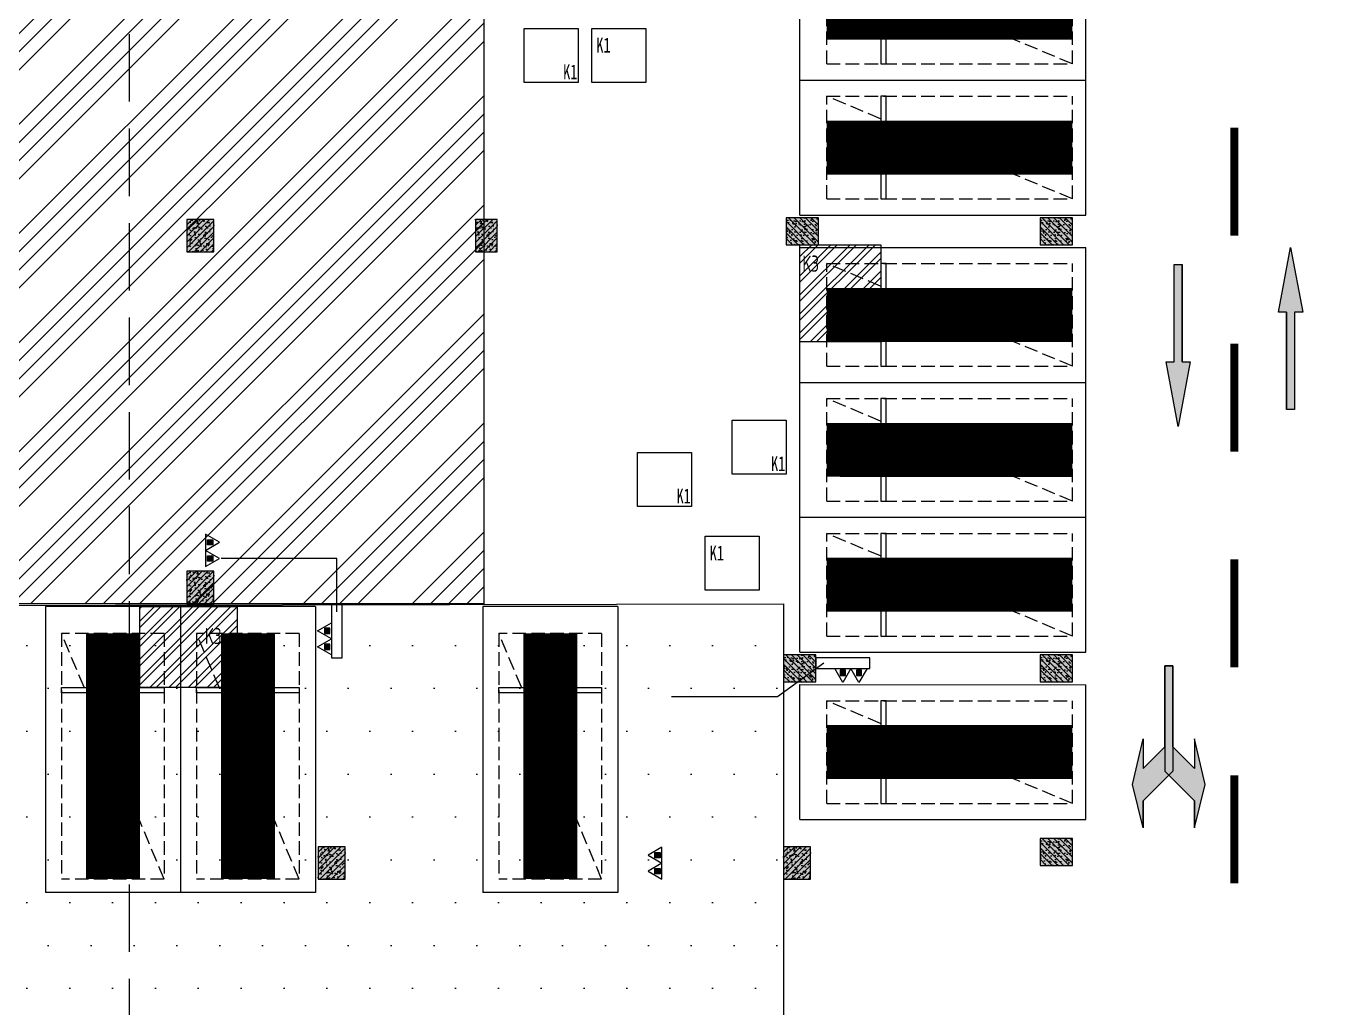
# Model space of a CAD drawing. Extents: x -1338203 to 1886333, y -783476 to 1038610.
# Drawn here: x 718330 to 742457, y 201541 to 219730 of the extents above; entities that cross this region are included whole.
import ezdxf

# ---------------------------------------------------------------- set-up
doc = ezdxf.new("R2010")
doc.units = 0
doc.header["$LTSCALE"] = 1000
doc.header["$MEASUREMENT"] = 0
doc.linetypes.add('$2$DASH', pattern=[0.35, 0.25, -0.1])
doc.linetypes.add('A-001-平面B2$0$__DASH', pattern=[0.35, 0.25, -0.1])
for name, color, linetype in [('$0$DIM_SYMB', 3, 'Continuous'), ('0A-P-PKNG-LINE', 9, 'Continuous'), ('1-给排水', 4, 'Continuous'), ('A-001-人防参照B1$0$PUB_HATCH', 8, 'Continuous'), ('A-001-平面参照B1$0$0A-ELEV-PATT', 8, 'Continuous'), ('A-001-平面参照B1$0$AUDIT_D_220531184525-2', 40, 'Continuous'), ('A-001-车位参照B1$0$A-001-车位参照B1$0$0A-P-PKNG-CAR(A)', 43, 'Continuous'), ('p-a-regular', 5, 'Continuous'), ('S001地下一墙柱$0$S001地下一墙柱$0$0S-CC-LINE', 52, 'Continuous'), ('S001地下一墙柱$0$S001地下一墙柱$0$0S-CW-HATCH', 251, 'Continuous'), ('S001地下一墙柱$0$S001地下一墙柱$0$0S-CW-HATCH-UP', 251, 'Continuous'), ('中心线', 42, 'Continuous'), ('可见线', 7, 'Continuous'), ('地面指向箭头', 7, 'Continuous'), ('负一层消火栓$0$0P-ACC-FH', 7, 'Continuous'), ('负一层消火栓$0$0P-DIM-FH', 3, 'Continuous'), ('负一层消火栓$0$0P-EQUIP-FH', 7, 'Continuous')]:
    doc.layers.add(name, color=color, linetype=linetype)
doc.layers.add('AAD-A-PROOF', color=30, linetype='Continuous', plot=False)
doc.styles.add('仿宋_GB2312', font='simfang.ttf', dxfattribs={"width": 0.7, "height": 4})
doc.styles.add('探索者', font='TSSDENG', dxfattribs={"width": 0.7, "bigfont": 'TSSDCHN'})
pattern_1 = [(315, (-14666.74, -115470.78), (53.033, 53.033), []), (320, (-14666.74, -115470.78), (-18.8256, -215.1781), [22.5, -247.5]), (265, (-14666.74, -115470.78), (225.6576, 41.6254), [18, -198]), (10.4514, (-14668.3, -115488.71), (206.8319, -173.5528), [19.122, -210.3426]), (316.1842, (-14606.74, -115470.78), (-49.6557, -320.1723), [33.75, -371.25]), (6.6356, (-14610.88, -115497.46), (292.2354, -280.3988), [28.683, -315.514]), (261.1842, (-14606.74, -115470.78), (292.2356, -280.3986), [27, -297]), (291, (-14621.74, -115500.78), (-120.7857, -179.0721), [22.5, -247.5]), (236, (-14621.74, -115500.78), (217.545, -72.9946), [18, -198]), (341.4514, (-14631.8, -115515.7), (96.7591, -252.0668), [19.122, -210.3426]), (307.5, (-14666.74, -115470.78), (99.86816, -3.64796), [0, -195.6, 0, -201, 0, -198.75]), (277.5, (-14666.74, -115470.78), (118.3235, -78.92086), [0, -114.6, 0, -191.1, 0, -75.75]), (237.5, (-14666.74, -115403.88), (-6.76646, -160.14673), [0, -75, 0, -234, 0, -310.5]), (227.5, (-14666.74, -115373.88), (30.0315, -174.95585), [0, -97.5, 0, -155.4, 0, -220.5])]
pattern_2 = [(315, (-19367.73, -115470.81), (53.033, 53.033), []), (320, (-19367.73, -115470.8), (-18.8256, -215.1781), [22.5, -247.5]), (265, (-19367.73, -115470.8), (225.6576, 41.6254), [18, -198]), (10.4514, (-19369.3, -115488.74), (206.8319, -173.5528), [19.122, -210.3426]), (316.1842, (-19307.73, -115470.8), (-49.6557, -320.1723), [33.75, -371.25]), (6.6356, (-19311.86, -115497.5), (292.2354, -280.3988), [28.683, -315.514]), (261.1842, (-19307.73, -115470.8), (292.2356, -280.3986), [27, -297]), (291, (-19322.73, -115500.8), (-120.7857, -179.0721), [22.5, -247.5]), (236, (-19322.73, -115500.8), (217.545, -72.9946), [18, -198]), (341.4514, (-19332.8, -115515.73), (96.7591, -252.0668), [19.122, -210.3426]), (307.5, (-19367.73, -115470.81), (99.86816, -3.64796), [0, -195.6, 0, -201, 0, -198.75]), (277.5, (-19367.73, -115470.81), (118.3235, -78.92086), [0, -114.6, 0, -191.1, 0, -75.75]), (237.5, (-19367.73, -115403.91), (-6.76646, -160.14673), [0, -75, 0, -234, 0, -310.5]), (227.5, (-19367.73, -115373.91), (30.0315, -174.95585), [0, -97.5, 0, -155.4, 0, -220.5])]
pattern_3 = [(315, (-14666.74, -126970.854), (53.033, 53.033), []), (320, (-14666.74, -126970.85), (-18.8256, -215.1781), [22.5, -247.5]), (265, (-14666.74, -126970.85), (225.6576, 41.6254), [18, -198]), (10.4514, (-14668.3, -126988.79), (206.8319, -173.5528), [19.122, -210.3426]), (316.1842, (-14606.74, -126970.85), (-49.6557, -320.1723), [33.75, -371.25]), (6.6356, (-14610.88, -126997.54), (292.2354, -280.3988), [28.683, -315.514]), (261.1842, (-14606.74, -126970.85), (292.2356, -280.3986), [27, -297]), (291, (-14621.74, -127000.85), (-120.7857, -179.0721), [22.5, -247.5]), (236, (-14621.74, -127000.85), (217.545, -72.9946), [18, -198]), (341.4514, (-14631.8, -127015.78), (96.7591, -252.0668), [19.122, -210.3426]), (307.5, (-14666.74, -126970.854), (99.86816, -3.64796), [0, -195.6, 0, -201, 0, -198.75]), (277.5, (-14666.74, -126970.85), (118.3235, -78.92086), [0, -114.6, 0, -191.1, 0, -75.75]), (237.5, (-14666.74, -126903.954), (-6.76646, -160.14673), [0, -75, 0, -234, 0, -310.5]), (227.5, (-14666.74, -126873.95), (30.0315, -174.95585), [0, -97.5, 0, -155.4, 0, -220.5])]
pattern_4 = [(315, (-14666.74, -115470.78), (53.033, 53.033), []), (320, (-14666.74, -115470.78), (-18.8256, -215.1781), [22.5, -247.5]), (265, (-14666.74, -115470.78), (225.6576, 41.6254), [18, -198]), (10.4514, (-14668.3, -115488.71), (206.8319, -173.5528), [19.122, -210.3426]), (316.1842, (-14606.74, -115470.78), (-49.6557, -320.1723), [33.75, -371.25]), (6.6356, (-14610.88, -115497.46), (292.2354, -280.3988), [28.683, -315.514]), (261.1842, (-14606.74, -115470.78), (292.2356, -280.3986), [27, -297]), (291, (-14621.74, -115500.78), (-120.7857, -179.0721), [22.5, -247.5]), (236, (-14621.74, -115500.78), (217.545, -72.9946), [18, -198]), (341.4514, (-14631.8, -115515.7), (96.7591, -252.0668), [19.122, -210.3426]), (307.5, (-14666.74, -115470.78), (99.86816, -3.64796), [0, -195.6, 0, -201, 0, -198.75]), (277.5, (-14666.74, -115470.78), (118.3235, -78.92086), [0, -114.6, 0, -191.1, 0, -75.75]), (237.5, (-14666.74, -115403.88), (-6.76646, -160.14673), [0, -75, 0, -234, 0, -310.5]), (227.5, (-14666.74, -115373.88), (30.0315, -174.95585), [0, -97.5, 0, -155.4, 0, -220.5])]
pattern_5 = [(315, (-19367.786, -115470.81), (53.033, 53.033), []), (320, (-19367.79, -115470.8), (-18.8256, -215.1781), [22.5, -247.5]), (265, (-19367.79, -115470.8), (225.6576, 41.6254), [18, -198]), (10.4514, (-19369.35, -115488.74), (206.8319, -173.5528), [19.122, -210.3426]), (316.1842, (-19307.79, -115470.8), (-49.6557, -320.1723), [33.75, -371.25]), (6.6356, (-19311.92, -115497.5), (292.2354, -280.3988), [28.683, -315.514]), (261.1842, (-19307.8, -115470.8), (292.2356, -280.3986), [27, -297]), (291, (-19322.79, -115500.8), (-120.7857, -179.0721), [22.5, -247.5]), (236, (-19322.79, -115500.8), (217.545, -72.9946), [18, -198]), (341.4514, (-19332.85, -115515.73), (96.7591, -252.0668), [19.122, -210.3426]), (307.5, (-19367.786, -115470.81), (99.86816, -3.64796), [0, -195.6, 0, -201, 0, -198.75]), (277.5, (-19367.79, -115470.81), (118.3235, -78.92086), [0, -114.6, 0, -191.1, 0, -75.75]), (237.5, (-19367.786, -115403.91), (-6.76646, -160.14673), [0, -75, 0, -234, 0, -310.5]), (227.5, (-19367.79, -115373.91), (30.0315, -174.95585), [0, -97.5, 0, -155.4, 0, -220.5])]
pattern_6 = [(315, (-14666.74, -123570.78), (53.033, 53.033), []), (320, (-14666.74, -123570.78), (-18.8256, -215.1781), [22.5, -247.5]), (265, (-14666.74, -123570.78), (225.6576, 41.6254), [18, -198]), (10.4514, (-14668.3, -123588.71), (206.8319, -173.5528), [19.122, -210.3426]), (316.1842, (-14606.74, -123570.78), (-49.6557, -320.1723), [33.75, -371.25]), (6.6356, (-14610.88, -123597.46), (292.2354, -280.3988), [28.683, -315.514]), (261.1842, (-14606.74, -123570.78), (292.2356, -280.3986), [27, -297]), (291, (-14621.74, -123600.78), (-120.7857, -179.0721), [22.5, -247.5]), (236, (-14621.74, -123600.78), (217.545, -72.9946), [18, -198]), (341.4514, (-14631.8, -123615.7), (96.7591, -252.0668), [19.122, -210.3426]), (307.5, (-14666.74, -123570.78), (99.86816, -3.64796), [0, -195.6, 0, -201, 0, -198.75]), (277.5, (-14666.74, -123570.78), (118.3235, -78.92086), [0, -114.6, 0, -191.1, 0, -75.75]), (237.5, (-14666.74, -123503.88), (-6.76646, -160.14673), [0, -75, 0, -234, 0, -310.5]), (227.5, (-14666.74, -123473.88), (30.0315, -174.95585), [0, -97.5, 0, -155.4, 0, -220.5])]
pattern_7 = [(315, (-19417.73, -123570.81), (53.033, 53.033), []), (320, (-19417.73, -123570.8), (-18.8256, -215.1781), [22.5, -247.5]), (265, (-19417.73, -123570.8), (225.6576, 41.6254), [18, -198]), (10.4514, (-19419.3, -123588.74), (206.8319, -173.5528), [19.122, -210.3426]), (316.1842, (-19357.73, -123570.8), (-49.6557, -320.1723), [33.75, -371.25]), (6.6356, (-19361.86, -123597.5), (292.2354, -280.3988), [28.683, -315.514]), (261.1842, (-19357.73, -123570.8), (292.2356, -280.3986), [27, -297]), (291, (-19372.73, -123600.8), (-120.7857, -179.0721), [22.5, -247.5]), (236, (-19372.73, -123600.8), (217.545, -72.9946), [18, -198]), (341.4514, (-19382.8, -123615.73), (96.7591, -252.0668), [19.122, -210.3426]), (307.5, (-19417.73, -123570.81), (99.86816, -3.64796), [0, -195.6, 0, -201, 0, -198.75]), (277.5, (-19417.73, -123570.81), (118.3235, -78.92086), [0, -114.6, 0, -191.1, 0, -75.75]), (237.5, (-19417.73, -123503.91), (-6.76646, -160.14673), [0, -75, 0, -234, 0, -310.5]), (227.5, (-19417.73, -123473.91), (30.0315, -174.95585), [0, -97.5, 0, -155.4, 0, -220.5])]
pattern_8 = [(315, (-14666.74, -123570.78), (53.033, 53.033), []), (320, (-14666.74, -123570.78), (-18.8256, -215.1781), [22.5, -247.5]), (265, (-14666.74, -123570.78), (225.6576, 41.6254), [18, -198]), (10.4514, (-14668.3, -123588.71), (206.8319, -173.5528), [19.122, -210.3426]), (316.1842, (-14606.74, -123570.78), (-49.6557, -320.1723), [33.75, -371.25]), (6.6356, (-14610.88, -123597.46), (292.2354, -280.3988), [28.683, -315.514]), (261.1842, (-14606.74, -123570.78), (292.2356, -280.3986), [27, -297]), (291, (-14621.74, -123600.78), (-120.7857, -179.0721), [22.5, -247.5]), (236, (-14621.74, -123600.78), (217.545, -72.9946), [18, -198]), (341.4514, (-14631.8, -123615.7), (96.7591, -252.0668), [19.122, -210.3426]), (307.5, (-14666.74, -123570.78), (99.86816, -3.64796), [0, -195.6, 0, -201, 0, -198.75]), (277.5, (-14666.74, -123570.78), (118.3235, -78.92086), [0, -114.6, 0, -191.1, 0, -75.75]), (237.5, (-14666.74, -123503.88), (-6.76646, -160.14673), [0, -75, 0, -234, 0, -310.5]), (227.5, (-14666.74, -123473.88), (30.0315, -174.95585), [0, -97.5, 0, -155.4, 0, -220.5])]
pattern_9 = [(315, (-19417.786, -123570.81), (53.033, 53.033), []), (320, (-19417.79, -123570.8), (-18.8256, -215.1781), [22.5, -247.5]), (265, (-19417.79, -123570.8), (225.6576, 41.6254), [18, -198]), (10.4514, (-19419.35, -123588.74), (206.8319, -173.5528), [19.122, -210.3426]), (316.1842, (-19357.79, -123570.8), (-49.6557, -320.1723), [33.75, -371.25]), (6.6356, (-19361.92, -123597.5), (292.2354, -280.3988), [28.683, -315.514]), (261.1842, (-19357.8, -123570.8), (292.2356, -280.3986), [27, -297]), (291, (-19372.79, -123600.8), (-120.7857, -179.0721), [22.5, -247.5]), (236, (-19372.79, -123600.8), (217.545, -72.9946), [18, -198]), (341.4514, (-19382.85, -123615.73), (96.7591, -252.0668), [19.122, -210.3426]), (307.5, (-19417.786, -123570.81), (99.86816, -3.64796), [0, -195.6, 0, -201, 0, -198.75]), (277.5, (-19417.79, -123570.81), (118.3235, -78.92086), [0, -114.6, 0, -191.1, 0, -75.75]), (237.5, (-19417.786, -123503.91), (-6.76646, -160.14673), [0, -75, 0, -234, 0, -310.5]), (227.5, (-19417.79, -123473.91), (30.0315, -174.95585), [0, -97.5, 0, -155.4, 0, -220.5])]
pattern_10 = [(315, (-14666.74, -126970.854), (53.033, 53.033), []), (320, (-14666.74, -126970.85), (-18.8256, -215.1781), [22.5, -247.5]), (265, (-14666.74, -126970.85), (225.6576, 41.6254), [18, -198]), (10.4514, (-14668.3, -126988.79), (206.8319, -173.5528), [19.122, -210.3426]), (316.1842, (-14606.74, -126970.85), (-49.6557, -320.1723), [33.75, -371.25]), (6.6356, (-14610.88, -126997.54), (292.2354, -280.3988), [28.683, -315.514]), (261.1842, (-14606.74, -126970.85), (292.2356, -280.3986), [27, -297]), (291, (-14621.74, -127000.85), (-120.7857, -179.0721), [22.5, -247.5]), (236, (-14621.74, -127000.85), (217.545, -72.9946), [18, -198]), (341.4514, (-14631.8, -127015.78), (96.7591, -252.0668), [19.122, -210.3426]), (307.5, (-14666.74, -126970.854), (99.86816, -3.64796), [0, -195.6, 0, -201, 0, -198.75]), (277.5, (-14666.74, -126970.85), (118.3235, -78.92086), [0, -114.6, 0, -191.1, 0, -75.75]), (237.5, (-14666.74, -126903.954), (-6.76646, -160.14673), [0, -75, 0, -234, 0, -310.5]), (227.5, (-14666.74, -126873.95), (30.0315, -174.95585), [0, -97.5, 0, -155.4, 0, -220.5])]
pattern_11 = [(315, (-14666.74, -126970.854), (53.033, 53.033), []), (320, (-14666.74, -126970.85), (-18.8256, -215.1781), [22.5, -247.5]), (265, (-14666.74, -126970.85), (225.6576, 41.6254), [18, -198]), (10.4514, (-14668.3, -126988.79), (206.8319, -173.5528), [19.122, -210.3426]), (316.1842, (-14606.74, -126970.85), (-49.6557, -320.1723), [33.75, -371.25]), (6.6356, (-14610.88, -126997.54), (292.2354, -280.3988), [28.683, -315.514]), (261.1842, (-14606.74, -126970.85), (292.2356, -280.3986), [27, -297]), (291, (-14621.74, -127000.85), (-120.7857, -179.0721), [22.5, -247.5]), (236, (-14621.74, -127000.85), (217.545, -72.9946), [18, -198]), (341.4514, (-14631.8, -127015.78), (96.7591, -252.0668), [19.122, -210.3426]), (307.5, (-14666.74, -126970.854), (99.86816, -3.64796), [0, -195.6, 0, -201, 0, -198.75]), (277.5, (-14666.74, -126970.85), (118.3235, -78.92086), [0, -114.6, 0, -191.1, 0, -75.75]), (237.5, (-14666.74, -126903.954), (-6.76646, -160.14673), [0, -75, 0, -234, 0, -310.5]), (227.5, (-14666.74, -126873.95), (30.0315, -174.95585), [0, -97.5, 0, -155.4, 0, -220.5])]

# ---------------------------------------------------------------- blocks, each defined once
blk = doc.blocks.new('A-001-平面参照B1')
at = {"layer": 'A-001-平面参照B1$0$0A-ELEV-PATT'}
h = blk.add_hatch(dxfattribs=at)
h.set_pattern_fill('DOTS', color=256, scale=500)
h.set_pattern_definition([(0, (-766365.4, -306889.1), (396.875, 793.75), [0, -793.75])])
edge = h.paths.add_edge_path()
edge.add_line((-50226, -116800), (-54206, -116799))
edge.add_line((-54206, -116799), (-54209, -114010))
edge.add_line((-54209, -114010), (-54209, -114010))
edge.add_line((-54209, -114010), (-58760, -114010))
edge.add_line((-58760, -114010), (-58759, -97910))
edge.add_line((-58759, -97910), (-34009, -97860))
edge.add_line((-34009, -97860), (-34009, -116600))
edge.add_line((-34009, -116600), (-42629, -116600))
edge.add_line((-42629, -116600), (-42629, -108960))
edge.add_line((-42629, -108960), (-50229, -111040))
edge.add_line((-50229, -111040), (-50229, -114210))
edge.add_line((-50229, -114210), (-50229, -111040))
at = {"layer": 'A-001-平面参照B1$0$AUDIT_D_220531184525-2'}
for points in [[(-50226, -116750), (-54206, -116749), (-54209, -114010), (-58760, -114010), (-58759, -97910), (-34009, -97860), (-34009, -114210), (-34009, -114210), (-34009, -116600), (-42629, -116600), (-42629, -108960), (-50229, -111040), (-50229, -114210), (-50229, -111040)], [(-50226, -116750), (-54206, -116749), (-54209, -114010), (-58760, -114010), (-58759, -97910), (-34009, -97860), (-34009, -114210), (-34009, -114210), (-34009, -116600), (-38409, -116600), (-38409, -116750), (-42559, -116750), (-42559, -116600), (-42629, -116600), (-42629, -108960), (-50229, -111040), (-50229, -114210), (-50229, -111040)]]:
    blk.add_lwpolyline(points, dxfattribs=at)
blk = doc.blocks.new('A-001-人防参照B1')
at = {"layer": 'A-001-人防参照B1$0$PUB_HATCH'}
h = blk.add_hatch(dxfattribs=at)
h.set_pattern_fill('ANSI34', color=256, scale=150)
h.set_pattern_definition([(45, (-766365.4, -306889.1), (-1010.2788, 1010.2788), []), (45, (-766028.6, -306889.1), (-1010.2788, 1010.2788), []), (45, (-765691.8, -306889.1), (-1010.2788, 1010.2788), []), (45, (-765355.1, -306889.1), (-1010.2788, 1010.2788), [])])
h.paths.add_polyline_path([(-39560, -97860), (-58759, -97860), (-58759, -84753), (-41560, -84753), (-41560, -86453), (-39560, -86453)])
blk.add_lwpolyline([(-39560, -97860), (-58759, -97860), (-58759, -84753), (-41560, -84753), (-41560, -86453), (-39560, -86453)], close=True, dxfattribs=at)
blk = doc.blocks.new('S001地下一墙柱')
at = {"layer": 'S001地下一墙柱$0$S001地下一墙柱$0$0S-CW-HATCH'}
h = blk.add_hatch(color=256, dxfattribs=at)
h.dxf.hatch_style = 1
h.paths.add_polyline_path([(-33959, -90710), (-33959, -91210), (-33359, -91210), (-33359, -90710)])
h = blk.add_hatch(color=256, dxfattribs=at)
h.dxf.hatch_style = 1
h.paths.add_polyline_path([(-33959, -90710), (-33959, -91210), (-33359, -91210), (-33359, -90710)])
h = blk.add_hatch(color=256, dxfattribs=at)
h.dxf.hatch_style = 1
h.paths.add_polyline_path([(-33959, -90710), (-33959, -91210), (-33359, -91210), (-33359, -90710)])
h = blk.add_hatch(color=256, dxfattribs=at)
h.dxf.hatch_style = 1
h.paths.add_polyline_path([(-33959, -90710), (-33959, -91210), (-33359, -91210), (-33359, -90710)])
h = blk.add_hatch(color=256, dxfattribs=at)
h.dxf.hatch_style = 1
h.paths.add_polyline_path([(-29258, -90710), (-29258, -91210), (-28658, -91210), (-28658, -90710)])
h = blk.add_hatch(color=256, dxfattribs=at)
h.dxf.hatch_style = 1
h.paths.add_polyline_path([(-29258, -90710), (-29258, -91210), (-28658, -91210), (-28658, -90710)])
h = blk.add_hatch(color=256, dxfattribs=at)
h.dxf.hatch_style = 1
h.paths.add_polyline_path([(-29258, -90710), (-29258, -91210), (-28658, -91210), (-28658, -90710)])
h = blk.add_hatch(color=256, dxfattribs=at)
h.dxf.hatch_style = 1
h.paths.add_polyline_path([(-29258, -90710), (-29258, -91210), (-28658, -91210), (-28658, -90710)])
h = blk.add_hatch(color=256, dxfattribs=at)
h.dxf.hatch_style = 1
h.paths.add_polyline_path([(-44559, -90740), (-45059, -90740), (-45059, -91340), (-44559, -91340)])
h = blk.add_hatch(color=256, dxfattribs=at)
h.dxf.hatch_style = 1
h.paths.add_polyline_path([(-39310, -90740), (-39710, -90740), (-39710, -91340), (-39310, -91340)])
h = blk.add_hatch(color=256, dxfattribs=at)
h.dxf.hatch_style = 1
h.paths.add_polyline_path([(-44559, -97260), (-45059, -97260), (-45059, -97860), (-44559, -97860)])
h = blk.add_hatch(color=256, dxfattribs=at)
h.dxf.hatch_style = 1
h.paths.add_polyline_path([(-34009, -98810), (-34009, -99310), (-33409, -99310), (-33409, -98810)])
h = blk.add_hatch(color=256, dxfattribs=at)
h.dxf.hatch_style = 1
h.paths.add_polyline_path([(-34009, -98810), (-34009, -99310), (-33409, -99310), (-33409, -98810)])
h = blk.add_hatch(color=256, dxfattribs=at)
h.dxf.hatch_style = 1
h.paths.add_polyline_path([(-34009, -98810), (-34009, -99310), (-33409, -99310), (-33409, -98810)])
h = blk.add_hatch(color=256, dxfattribs=at)
h.dxf.hatch_style = 1
h.paths.add_polyline_path([(-34009, -98810), (-34009, -99310), (-33409, -99310), (-33409, -98810)])
h = blk.add_hatch(color=256, dxfattribs=at)
h.dxf.hatch_style = 1
h.paths.add_polyline_path([(-29258, -98810), (-29258, -99310), (-28658, -99310), (-28658, -98810)])
h = blk.add_hatch(color=256, dxfattribs=at)
h.dxf.hatch_style = 1
h.paths.add_polyline_path([(-29258, -98810), (-29258, -99310), (-28658, -99310), (-28658, -98810)])
h = blk.add_hatch(color=256, dxfattribs=at)
h.dxf.hatch_style = 1
h.paths.add_polyline_path([(-29258, -98810), (-29258, -99310), (-28658, -99310), (-28658, -98810)])
h = blk.add_hatch(color=256, dxfattribs=at)
h.dxf.hatch_style = 1
h.paths.add_polyline_path([(-29258, -98810), (-29258, -99310), (-28658, -99310), (-28658, -98810)])
h = blk.add_hatch(color=256, dxfattribs=at)
h.dxf.hatch_style = 1
h.paths.add_polyline_path([(-29258, -102210), (-29258, -102710), (-28658, -102710), (-28658, -102210)])
h = blk.add_hatch(color=256, dxfattribs=at)
h.dxf.hatch_style = 1
h.paths.add_polyline_path([(-29258, -102210), (-29258, -102710), (-28658, -102710), (-28658, -102210)])
h = blk.add_hatch(color=256, dxfattribs=at)
h.dxf.hatch_style = 1
h.paths.add_polyline_path([(-29258, -102210), (-29258, -102710), (-28658, -102710), (-28658, -102210)])
h = blk.add_hatch(color=256, dxfattribs=at)
h.dxf.hatch_style = 1
h.paths.add_polyline_path([(-29258, -102210), (-29258, -102710), (-28658, -102710), (-28658, -102210)])
h = blk.add_hatch(color=256, dxfattribs=at)
h.dxf.hatch_style = 1
h.paths.add_polyline_path([(-29258, -102210), (-29258, -102710), (-28658, -102710), (-28658, -102210)])
h = blk.add_hatch(color=256, dxfattribs=at)
h.dxf.hatch_style = 1
h.paths.add_polyline_path([(-29258, -102210), (-29258, -102710), (-28658, -102710), (-28658, -102210)])
h = blk.add_hatch(color=256, dxfattribs=at)
h.dxf.hatch_style = 1
h.paths.add_polyline_path([(-42129, -102363), (-42629, -102363), (-42629, -102963), (-42129, -102963)])
h = blk.add_hatch(color=256, dxfattribs=at)
h.dxf.hatch_style = 1
h.paths.add_polyline_path([(-33509, -102363), (-34009, -102363), (-34009, -102963), (-33509, -102963)])
at = {"layer": 'S001地下一墙柱$0$S001地下一墙柱$0$0S-CW-HATCH-UP'}
h = blk.add_hatch(dxfattribs=at)
h.set_pattern_fill('钢筋混凝土', color=256, scale=30, angle=-90)
h.set_pattern_definition(pattern_2)
h.paths.add_polyline_path([(-33959, -90710), (-33959, -91210), (-33359, -91210), (-33359, -90710)])
h = blk.add_hatch(dxfattribs=at)
h.set_pattern_fill('钢筋混凝土', color=256, scale=30, angle=-90)
h.set_pattern_definition(pattern_2)
h.paths.add_polyline_path([(-33959, -90710), (-33959, -91210), (-33359, -91210), (-33359, -90710)])
h = blk.add_hatch(dxfattribs=at)
h.set_pattern_fill('钢筋混凝土', color=256, scale=30, angle=-90)
h.set_pattern_definition(pattern_5)
h.paths.add_polyline_path([(-33959, -90710), (-33959, -91210), (-33359, -91210), (-33359, -90710)])
h = blk.add_hatch(dxfattribs=at)
h.set_pattern_fill('钢筋混凝土', color=256, scale=30, angle=-90)
h.set_pattern_definition(pattern_5)
h.paths.add_polyline_path([(-33959, -90710), (-33959, -91210), (-33359, -91210), (-33359, -90710)])
h = blk.add_hatch(dxfattribs=at)
h.set_pattern_fill('钢筋混凝土', color=256, scale=30, angle=-90)
h.set_pattern_definition(pattern_1)
h.paths.add_polyline_path([(-29258, -90710), (-29258, -91210), (-28658, -91210), (-28658, -90710)])
h = blk.add_hatch(dxfattribs=at)
h.set_pattern_fill('钢筋混凝土', color=256, scale=30, angle=-90)
h.set_pattern_definition(pattern_1)
h.paths.add_polyline_path([(-29258, -90710), (-29258, -91210), (-28658, -91210), (-28658, -90710)])
h = blk.add_hatch(dxfattribs=at)
h.set_pattern_fill('钢筋混凝土', color=256, scale=30, angle=-90)
h.set_pattern_definition(pattern_4)
h.paths.add_polyline_path([(-29258, -90710), (-29258, -91210), (-28658, -91210), (-28658, -90710)])
h = blk.add_hatch(dxfattribs=at)
h.set_pattern_fill('钢筋混凝土', color=256, scale=30, angle=-90)
h.set_pattern_definition(pattern_4)
h.paths.add_polyline_path([(-29258, -90710), (-29258, -91210), (-28658, -91210), (-28658, -90710)])
h = blk.add_hatch(dxfattribs=at)
h.set_pattern_fill('钢筋混凝土', color=256, scale=30)
h.set_pattern_definition([(45, (-12248.24, -81788.67), (-53.03301, 53.03301), []), (50, (-12248.24, -81788.67), (215.1781, -18.8256), [22.5, -247.5]), (355, (-12248.24, -81788.67), (-41.6254, 225.6576), [18, -198]), (100.4514, (-12230.3, -81790.24), (173.5528, 206.8319), [19.122, -210.3426]), (46.1842, (-12248.24, -81728.67), (320.1723, -49.6557), [33.75, -371.25]), (96.6356, (-12221.56, -81732.8), (280.3988, 292.2354), [28.683, -315.514]), (351.1842, (-12248.24, -81728.67), (280.3986, 292.2356), [27, -297]), (21, (-12218.24, -81743.67), (179.0721, -120.7857), [22.5, -247.5]), (326, (-12218.24, -81743.67), (72.9946, 217.545), [18, -198]), (71.4514, (-12203.32, -81753.74), (252.0668, 96.7591), [19.122, -210.3426]), (37.5, (-12248.24, -81788.67), (3.64796, 99.86816), [0, -195.6, 0, -201, 0, -198.75]), (7.5, (-12248.24, -81788.67), (78.92086, 118.3235), [0, -114.6, 0, -191.1, 0, -75.75]), (327.5, (-12315.14, -81788.67), (160.14673, -6.76646), [0, -75, 0, -234, 0, -310.5]), (317.5, (-12345.14, -81788.67), (174.95585, 30.0315), [0, -97.5, 0, -155.4, 0, -220.5])])
h.paths.add_polyline_path([(-44559, -90740), (-45059, -90740), (-45059, -91340), (-44559, -91340)])
h = blk.add_hatch(dxfattribs=at)
h.set_pattern_fill('钢筋混凝土', color=256, scale=30)
h.set_pattern_definition([(45, (-6998.97, -81787.935), (-53.03301, 53.03301), []), (50, (-6998.97, -81787.94), (215.1781, -18.8256), [22.5, -247.5]), (355, (-6998.97, -81787.94), (-41.6254, 225.6576), [18, -198]), (100.4514, (-6981.04, -81789.5), (173.5528, 206.8319), [19.122, -210.3426]), (46.1842, (-6998.97, -81727.94), (320.1723, -49.6557), [33.75, -371.25]), (96.6356, (-6972.3, -81732.07), (280.3988, 292.2354), [28.683, -315.514]), (351.1842, (-6998.97, -81727.94), (280.3986, 292.2356), [27, -297]), (21, (-6968.97, -81742.94), (179.0721, -120.7857), [22.5, -247.5]), (326, (-6968.97, -81742.94), (72.9946, 217.545), [18, -198]), (71.4514, (-6954.05, -81753), (252.0668, 96.7591), [19.122, -210.3426]), (37.5, (-6998.97, -81787.935), (3.64796, 99.86816), [0, -195.6, 0, -201, 0, -198.75]), (7.5, (-6998.97, -81787.94), (78.92086, 118.3235), [0, -114.6, 0, -191.1, 0, -75.75]), (327.5, (-7065.87, -81787.935), (160.14673, -6.76646), [0, -75, 0, -234, 0, -310.5]), (317.5, (-7095.87, -81787.94), (174.95585, 30.0315), [0, -97.5, 0, -155.4, 0, -220.5])])
h.paths.add_polyline_path([(-39310, -90740), (-39710, -90740), (-39710, -91340), (-39310, -91340)])
h = blk.add_hatch(dxfattribs=at)
h.set_pattern_fill('钢筋混凝土', color=256, scale=30)
h.set_pattern_definition([(45, (-12248.24, -88278.78), (-53.03301, 53.03301), []), (50, (-12248.24, -88278.78), (215.1781, -18.8256), [22.5, -247.5]), (355, (-12248.24, -88278.78), (-41.6254, 225.6576), [18, -198]), (100.4514, (-12230.3, -88280.35), (173.5528, 206.8319), [19.122, -210.3426]), (46.1842, (-12248.24, -88218.78), (320.1723, -49.6557), [33.75, -371.25]), (96.6356, (-12221.56, -88222.92), (280.3988, 292.2354), [28.683, -315.514]), (351.1842, (-12248.24, -88218.78), (280.3986, 292.2356), [27, -297]), (21, (-12218.24, -88233.78), (179.0721, -120.7857), [22.5, -247.5]), (326, (-12218.24, -88233.78), (72.9946, 217.545), [18, -198]), (71.4514, (-12203.32, -88243.85), (252.0668, 96.7591), [19.122, -210.3426]), (37.5, (-12248.24, -88278.78), (3.64796, 99.86816), [0, -195.6, 0, -201, 0, -198.75]), (7.5, (-12248.24, -88278.78), (78.92086, 118.3235), [0, -114.6, 0, -191.1, 0, -75.75]), (327.5, (-12315.14, -88278.78), (160.14673, -6.76646), [0, -75, 0, -234, 0, -310.5]), (317.5, (-12345.14, -88278.78), (174.95585, 30.0315), [0, -97.5, 0, -155.4, 0, -220.5])])
h.paths.add_polyline_path([(-44559, -97260), (-45059, -97260), (-45059, -97860), (-44559, -97860)])
h = blk.add_hatch(dxfattribs=at)
h.set_pattern_fill('钢筋混凝土', color=256, scale=30, angle=-90)
h.set_pattern_definition(pattern_7)
h.paths.add_polyline_path([(-34009, -98810), (-34009, -99310), (-33409, -99310), (-33409, -98810)])
h = blk.add_hatch(dxfattribs=at)
h.set_pattern_fill('钢筋混凝土', color=256, scale=30, angle=-90)
h.set_pattern_definition(pattern_7)
h.paths.add_polyline_path([(-34009, -98810), (-34009, -99310), (-33409, -99310), (-33409, -98810)])
h = blk.add_hatch(dxfattribs=at)
h.set_pattern_fill('钢筋混凝土', color=256, scale=30, angle=-90)
h.set_pattern_definition(pattern_9)
h.paths.add_polyline_path([(-34009, -98810), (-34009, -99310), (-33409, -99310), (-33409, -98810)])
h = blk.add_hatch(dxfattribs=at)
h.set_pattern_fill('钢筋混凝土', color=256, scale=30, angle=-90)
h.set_pattern_definition(pattern_9)
h.paths.add_polyline_path([(-34009, -98810), (-34009, -99310), (-33409, -99310), (-33409, -98810)])
h = blk.add_hatch(dxfattribs=at)
h.set_pattern_fill('钢筋混凝土', color=256, scale=30, angle=-90)
h.set_pattern_definition(pattern_6)
h.paths.add_polyline_path([(-29258, -98810), (-29258, -99310), (-28658, -99310), (-28658, -98810)])
h = blk.add_hatch(dxfattribs=at)
h.set_pattern_fill('钢筋混凝土', color=256, scale=30, angle=-90)
h.set_pattern_definition(pattern_6)
h.paths.add_polyline_path([(-29258, -98810), (-29258, -99310), (-28658, -99310), (-28658, -98810)])
h = blk.add_hatch(dxfattribs=at)
h.set_pattern_fill('钢筋混凝土', color=256, scale=30, angle=-90)
h.set_pattern_definition(pattern_8)
h.paths.add_polyline_path([(-29258, -98810), (-29258, -99310), (-28658, -99310), (-28658, -98810)])
h = blk.add_hatch(dxfattribs=at)
h.set_pattern_fill('钢筋混凝土', color=256, scale=30, angle=-90)
h.set_pattern_definition(pattern_8)
h.paths.add_polyline_path([(-29258, -98810), (-29258, -99310), (-28658, -99310), (-28658, -98810)])
h = blk.add_hatch(dxfattribs=at)
h.set_pattern_fill('钢筋混凝土', color=256, scale=30, angle=-90)
h.set_pattern_definition(pattern_3)
h.paths.add_polyline_path([(-29258, -102210), (-29258, -102710), (-28658, -102710), (-28658, -102210)])
h = blk.add_hatch(dxfattribs=at)
h.set_pattern_fill('钢筋混凝土', color=256, scale=30, angle=-90)
h.set_pattern_definition(pattern_3)
h.paths.add_polyline_path([(-29258, -102210), (-29258, -102710), (-28658, -102710), (-28658, -102210)])
h = blk.add_hatch(dxfattribs=at)
h.set_pattern_fill('钢筋混凝土', color=256, scale=30, angle=-90)
h.set_pattern_definition(pattern_10)
h.paths.add_polyline_path([(-29258, -102210), (-29258, -102710), (-28658, -102710), (-28658, -102210)])
h = blk.add_hatch(dxfattribs=at)
h.set_pattern_fill('钢筋混凝土', color=256, scale=30, angle=-90)
h.set_pattern_definition(pattern_10)
h.paths.add_polyline_path([(-29258, -102210), (-29258, -102710), (-28658, -102710), (-28658, -102210)])
h = blk.add_hatch(dxfattribs=at)
h.set_pattern_fill('钢筋混凝土', color=256, scale=30, angle=-90)
h.set_pattern_definition(pattern_11)
h.paths.add_polyline_path([(-29258, -102210), (-29258, -102710), (-28658, -102710), (-28658, -102210)])
h = blk.add_hatch(dxfattribs=at)
h.set_pattern_fill('钢筋混凝土', color=256, scale=30, angle=-90)
h.set_pattern_definition(pattern_11)
h.paths.add_polyline_path([(-29258, -102210), (-29258, -102710), (-28658, -102710), (-28658, -102210)])
h = blk.add_hatch(dxfattribs=at)
h.set_pattern_fill('钢筋混凝土', color=256, scale=30)
h.set_pattern_definition([(45, (-9818.04, -93411.16), (-53.03301, 53.03301), []), (50, (-9818.04, -93411.16), (215.1781, -18.8256), [22.5, -247.5]), (355, (-9818.04, -93411.16), (-41.6254, 225.6576), [18, -198]), (100.4514, (-9800.1, -93412.73), (173.5528, 206.8319), [19.122, -210.3426]), (46.1842, (-9818.04, -93351.16), (320.1723, -49.6557), [33.75, -371.25]), (96.6356, (-9791.36, -93355.3), (280.3988, 292.2354), [28.683, -315.514]), (351.1842, (-9818.04, -93351.16), (280.3986, 292.2356), [27, -297]), (21, (-9788.04, -93366.16), (179.0721, -120.7857), [22.5, -247.5]), (326, (-9788.04, -93366.16), (72.9946, 217.545), [18, -198]), (71.4514, (-9773.11, -93376.23), (252.0668, 96.7591), [19.122, -210.3426]), (37.5, (-9818.04, -93411.16), (3.64796, 99.86816), [0, -195.6, 0, -201, 0, -198.75]), (7.5, (-9818.04, -93411.16), (78.92086, 118.3235), [0, -114.6, 0, -191.1, 0, -75.75]), (327.5, (-9884.94, -93411.16), (160.14673, -6.76646), [0, -75, 0, -234, 0, -310.5]), (317.5, (-9914.94, -93411.16), (174.95585, 30.0315), [0, -97.5, 0, -155.4, 0, -220.5])])
h.paths.add_polyline_path([(-42129, -102363), (-42629, -102363), (-42629, -102963), (-42129, -102963)])
h = blk.add_hatch(dxfattribs=at)
h.set_pattern_fill('钢筋混凝土', color=256, scale=30)
h.set_pattern_definition([(45, (-1198.69, -93411.16), (-53.03301, 53.03301), []), (50, (-1198.7, -93411.16), (215.1781, -18.8256), [22.5, -247.5]), (355, (-1198.7, -93411.16), (-41.6254, 225.6576), [18, -198]), (100.4514, (-1180.76, -93412.73), (173.5528, 206.8319), [19.122, -210.3426]), (46.1842, (-1198.7, -93351.16), (320.1723, -49.6557), [33.75, -371.25]), (96.6356, (-1172, -93355.3), (280.3988, 292.2354), [28.683, -315.514]), (351.1842, (-1198.7, -93351.16), (280.3986, 292.2356), [27, -297]), (21, (-1168.7, -93366.16), (179.0721, -120.7857), [22.5, -247.5]), (326, (-1168.7, -93366.16), (72.9946, 217.545), [18, -198]), (71.4514, (-1153.77, -93376.23), (252.0668, 96.7591), [19.122, -210.3426]), (37.5, (-1198.69, -93411.16), (3.64796, 99.86816), [0, -195.6, 0, -201, 0, -198.75]), (7.5, (-1198.69, -93411.16), (78.92086, 118.3235), [0, -114.6, 0, -191.1, 0, -75.75]), (327.5, (-1265.59, -93411.16), (160.14673, -6.76646), [0, -75, 0, -234, 0, -310.5]), (317.5, (-1295.59, -93411.16), (174.95585, 30.0315), [0, -97.5, 0, -155.4, 0, -220.5])])
h.paths.add_polyline_path([(-33509, -102363), (-34009, -102363), (-34009, -102963), (-33509, -102963)])
at = {"layer": 'S001地下一墙柱$0$S001地下一墙柱$0$0S-CC-LINE', "elevation": 0}
for points in [[(-33959, -90710), (-33959, -91210), (-33359, -91210), (-33359, -90710)], [(-33959, -90710), (-33959, -91210), (-33359, -91210), (-33359, -90710)], [(-34009, -98810), (-34009, -99310), (-33409, -99310), (-33409, -98810)], [(-34009, -98810), (-34009, -99310), (-33409, -99310), (-33409, -98810)]]:
    blk.add_lwpolyline(points, close=True, dxfattribs=at)
at = {"layer": 'S001地下一墙柱$0$S001地下一墙柱$0$0S-CC-LINE'}
for points in [[(-33959, -90710), (-33959, -91210), (-33359, -91210), (-33359, -90710)], [(-33959, -90710), (-33959, -91210), (-33359, -91210), (-33359, -90710)], [(-29258, -90710), (-29258, -91210), (-28658, -91210), (-28658, -90710)], [(-29258, -90710), (-29258, -91210), (-28658, -91210), (-28658, -90710)], [(-29258, -90710), (-29258, -91210), (-28658, -91210), (-28658, -90710)], [(-29258, -90710), (-29258, -91210), (-28658, -91210), (-28658, -90710)], [(-44559, -90740), (-45059, -90740), (-45059, -91340), (-44559, -91340)], [(-39310, -90740), (-39710, -90740), (-39710, -91340), (-39310, -91340)], [(-44559, -97260), (-45059, -97260), (-45059, -97860), (-44559, -97860)], [(-34009, -98810), (-34009, -99310), (-33409, -99310), (-33409, -98810)], [(-34009, -98810), (-34009, -99310), (-33409, -99310), (-33409, -98810)], [(-29258, -98810), (-29258, -99310), (-28658, -99310), (-28658, -98810)], [(-29258, -98810), (-29258, -99310), (-28658, -99310), (-28658, -98810)], [(-29258, -98810), (-29258, -99310), (-28658, -99310), (-28658, -98810)], [(-29258, -98810), (-29258, -99310), (-28658, -99310), (-28658, -98810)], [(-29258, -102210), (-29258, -102710), (-28658, -102710), (-28658, -102210)], [(-29258, -102210), (-29258, -102710), (-28658, -102710), (-28658, -102210)], [(-29258, -102210), (-29258, -102710), (-28658, -102710), (-28658, -102210)], [(-29258, -102210), (-29258, -102710), (-28658, -102710), (-28658, -102210)], [(-29258, -102210), (-29258, -102710), (-28658, -102710), (-28658, -102210)], [(-29258, -102210), (-29258, -102710), (-28658, -102710), (-28658, -102210)], [(-42129, -102363), (-42629, -102363), (-42629, -102963), (-42129, -102963)], [(-33509, -102363), (-34009, -102363), (-34009, -102963), (-33509, -102963)]]:
    blk.add_lwpolyline(points, close=True, dxfattribs=at)
blk = doc.blocks.new('负一层消火栓$0$$TwtSys$00000546')
h = blk.add_hatch()
h.set_pattern_fill('ANSI31', color=256, scale=200, style=0)
h.set_pattern_definition([(45, (-38543.802, -6670.83), (-17.67767, 17.67767), [])])
h.paths.add_polyline_path([(-65, 174), (65, 174), (65, 44), (-65, 44)])
for points in [[(0, 344), (-198, 0), (198, 0)], [(-65, 174), (65, 174), (65, 44), (-65, 44)]]:
    blk.add_lwpolyline(points, close=True)
blk = doc.blocks.new('负一层消火栓')
at = {"layer": '负一层消火栓$0$0P-ACC-FH'}
for points in [[(-42379, -98860), (-42179, -98860), (-42179, -97860), (-42379, -97860)], [(-32410, -99060), (-32410, -98860), (-33410, -98860), (-33410, -99060)]]:
    blk.add_lwpolyline(points, close=True, dxfattribs=at)
at = {"layer": '负一层消火栓$0$0P-DIM-FH'}
for p, q in [((-42279, -97022, 800), (-44421, -97022, 800)), ((-42279, -98010, 800), (-42279, -97022, 800)), ((-33260, -98960, 800), (-34123, -99586, 800)), ((-34123, -99586, 800), (-36084, -99586, 800))]:
    blk.add_line(p, q, dxfattribs=at)
at = {"layer": '负一层消火栓$0$0P-EQUIP-FH'}
for p, xscale, yscale, zscale, rotation in [((-44710, -96723), 0.75, 0.75, 0.75, 270), ((-44710, -97021), 0.75, 0.75, 0.75, 270), ((-42379, -98361, 800), -0.7500000000000013, 0.7500000000000013, 0.75, 90), ((-42379, -98658, 800), -0.7500000000000013, 0.7500000000000013, 0.75, 90), ((-32909, -99060, 800), -0.7500000000000012, 0.7500000000000012, 0.75, 179.9944911215079), ((-32611, -99060, 800), -0.7500000000000012, 0.7500000000000012, 0.75, 179.9944911215079), ((-36259, -102517), 0.7500000000000011, 0.7500000000000011, 0.7500000000000011, 90), ((-36259, -102814), 0.7500000000000011, 0.7500000000000011, 0.7500000000000011, 90)]:
    blk.add_blockref('负一层消火栓$0$$TwtSys$00000546', p, dxfattribs=dict(at, xscale=xscale, yscale=yscale, zscale=zscale, rotation=rotation))
blk = doc.blocks.new('剖面位置')
at = {"layer": '$0$DIM_SYMB', "linetype": '$2$DASH', "ltscale": 5}
blk.add_lwpolyline([(-23908, 5282), (-23908, -83810), (-46125, -83810), (-46125, -260656)], dxfattribs=at)
blk.add_lwpolyline([(-23908, 5282), (-23908, -83810), (-46125, -83810), (-46125, -260656)], dxfattribs=at)
blk = doc.blocks.new('左转加右转')
at = {"layer": '地面指向箭头'}
for points in [[(3220885, 2465747), (3221085, 2466547), (3221085, 2466047), (3221635, 2465497), (3221635, 2463547), (3221485, 2463547), (3221485, 2465047), (3221085, 2465447), (3221085, 2464897)], [(3222235, 2465747), (3222035, 2466547), (3222035, 2466047), (3221485, 2465497), (3221485, 2463547), (3221635, 2463547), (3221635, 2465047), (3222035, 2465447), (3222035, 2464897)]]:
    blk.add_hatch(color=251, dxfattribs=at).paths.add_polyline_path(points)
at = {"layer": '地面指向箭头', "color": 251}
for points in [[(3221085, 2466547), (3220885, 2465747), (3221085, 2464897), (3221085, 2465447), (3221485, 2465047), (3221485, 2463547), (3221635, 2463547), (3221635, 2465497), (3221085, 2466047), (3221085, 2466547), (3221085, 2466047)], [(3222035, 2466547), (3222235, 2465747), (3222035, 2464897), (3222035, 2465447), (3221635, 2465047), (3221635, 2463547), (3221485, 2463547), (3221485, 2465497), (3222035, 2466047), (3222035, 2466547), (3222035, 2466047)]]:
    blk.add_lwpolyline(points, dxfattribs=at)
blk = doc.blocks.new('直行')
at = {"layer": '地面指向箭头'}
blk.add_hatch(color=251, dxfattribs=at).paths.add_polyline_path([(-29241, 4059962), (-29466, 4058762), (-29316, 4058762), (-29316, 4056961), (-29166, 4056961), (-29166, 4058762), (-29016, 4058762)])
at = {"layer": '地面指向箭头', "color": 251}
blk.add_lwpolyline([(-29316, 4058762), (-29316, 4056961), (-29316, 4058762), (-29316, 4058762), (-29466, 4058762), (-29241, 4059962), (-29016, 4058762), (-29166, 4058762), (-29166, 4056961), (-29316, 4056961), (-29316, 4056961)], dxfattribs=at)
blk = doc.blocks.new('A$C9cb663f1')
at = {"layer": '中心线', "color": 251, "const_width": 150}
for points in [[(328060, -143913), (328060, -145913)], [(328060, -147913), (328060, -149913)], [(328060, -151913), (328060, -153913)], [(328060, -155913), (328060, -157913)]]:
    blk.add_lwpolyline(points, dxfattribs=at)
at = {"layer": '地面指向箭头', "color": 251}
blk.add_blockref('直行', (358342, -4206095), dxfattribs=at)
at = {"layer": '地面指向箭头', "color": 251, "rotation": 180}
blk.add_blockref('直行', (297778, 3910511), dxfattribs=at)
at = {"layer": '地面指向箭头', "color": 251, "linetype": 'Continuous', "xscale": -1, "rotation": 180}
blk.add_blockref('左转加右转', (-2894713, 2309663), dxfattribs=at)
blk = doc.blocks.new('JSK')
at = {"ltscale": 0.002}
h = blk.add_hatch(dxfattribs=at)
h.set_pattern_fill('金属', color=251, scale=100)
h.set_pattern_definition([(45, (31504.24, -294779.36), (-176.7767, 176.7767), []), (45, (31622.09, -294779.36), (-176.7767, 176.7767), [])])
h.paths.add_polyline_path([(176830, -80900), (175330, -80900), (175330, -79100), (176830, -79100)])
h = blk.add_hatch(dxfattribs=at)
h.set_pattern_fill('金属', color=251, scale=100)
h.set_pattern_definition([(45, (-557330.67, -294779.36), (-176.776695, 176.776695), []), (45, (-557212.82, -294779.36), (-176.776695, 176.776695), [])])
h.paths.add_polyline_path([(163106, -87301), (163106, -85801), (164906, -85801), (164906, -87301)])
at = {"layer": '1-给排水', "color": 3, "elevation": -83150}
for points in [[(176830, -80900), (175330, -80900), (175330, -79100), (176830, -79100)], [(163106, -87301), (163106, -85801), (164906, -85801), (164906, -87301)]]:
    blk.add_lwpolyline(points, close=True, dxfattribs=at)
at = {"layer": '可见线', "color": 1, "elevation": -83150}
for points in [[(170225, -75093), (171225, -75093), (171225, -76093), (170225, -76093)], [(171475, -75093), (172475, -75093), (172475, -76093), (171475, -76093)], [(174075, -82350), (175075, -82350), (175075, -83350), (174075, -83350)], [(172325, -82950), (173325, -82950), (173325, -83950), (172325, -83950)], [(173575, -84500), (174575, -84500), (174575, -85500), (173575, -85500)]]:
    blk.add_lwpolyline(points, close=True, dxfattribs=at)
at = {"layer": '1-给排水', "color": 3, "char_height": 300, "width": 106989.87, "attachment_point": 1, "style": '探索者'}
for insert in [(175376, -79301, -83150), (164312, -86200, -83150)]:
    blk.add_mtext('K3', dxfattribs=dict(at, insert=insert))
at = {"layer": '可见线', "color": 1, "style": '仿宋_GB2312', "width": 0.7}
for p in [(171560, -75541, -83150), (170946, -76036, -83150), (174796, -83293, -83150), (173046, -83892, -83150), (173660, -84948, -83150)]:
    blk.add_text('K1', height=275.7, dxfattribs=at).set_placement(p)
blk = doc.blocks.new('A-001-车位参照B1$0$A-001-车位参照B1$0$A-001-车位参照B1$0$ddd')
for p, q in [((0, 2500), (5300, 2500)), ((0, 2500), (0, 0)), ((5300, 2500), (5300, 0)), ((0, 0), (5300, 0))]:
    blk.add_line(p, q)
at = {"linetype": 'A-001-平面B2$0$__DASH'}
for p, q in [((500, 2200), (500, 300)), ((500, 2200), (5050, 2200)), ((5050, 2200), (5050, 300)), ((500, 300), (5050, 300))]:
    blk.add_line(p, q, dxfattribs=at)
blk.add_lwpolyline([(5050, 2200), (500, 300)], dxfattribs=at)
blk.add_lwpolyline([(1500, 300), (1500, 2200), (1600, 2200), (1600, 300)], close=True)
at = {"layer": 'p-a-regular', "ltscale": 0.002, "const_width": 1000}
blk.add_lwpolyline([(500, 1250), (5050, 1250)], dxfattribs=at)

msp = doc.modelspace()

# ---------------------------------------------------------------- block references
at = {"ltscale": 0.002}
for name, p in [('S001地下一墙柱', (766365.4, 306889.1)), ('负一层消火栓', (766365.4, 306889.1)), ('A$C9cb663f1', (412646.2, 361761.3))]:
    msp.add_blockref(name, p, dxfattribs=at)
for name in ['A-001-平面参照B1', 'A-001-人防参照B1']:
    msp.add_blockref(name, (766365.4, 306889.1))
at = {"layer": '0A-P-PKNG-LINE'}
msp.add_blockref('JSK', (557330.7, 294779.4, 83150), dxfattribs=at)
at = {"layer": 'A-001-车位参照B1$0$A-001-车位参照B1$0$0A-P-PKNG-CAR(A)', "linetype": 'Continuous', "xscale": -1, "rotation": 179.9972764593943}
for p in [(732657, 221229.3), (732656.9, 218729.3), (732656.8, 215629.3), (732656.8, 213129.3), (732657, 210629.3), (732656.8, 207529.3)]:
    msp.add_blockref('A-001-车位参照B1$0$A-001-车位参照B1$0$A-001-车位参照B1$0$ddd', p, dxfattribs=at)
at = {"layer": 'A-001-车位参照B1$0$A-001-车位参照B1$0$0A-P-PKNG-CAR(A)', "linetype": 'Continuous', "rotation": 270.0027235406081}
for p in [(718686.7, 208978.8), (721186.7, 208978.9), (726786.7, 208978.8)]:
    msp.add_blockref('A-001-车位参照B1$0$A-001-车位参照B1$0$A-001-车位参照B1$0$ddd', p, dxfattribs=at)
at = {"layer": 'AAD-A-PROOF'}
msp.add_blockref('剖面位置', (766365.4, 306889.1), dxfattribs=at)

doc.saveas('drawing.dxf')
